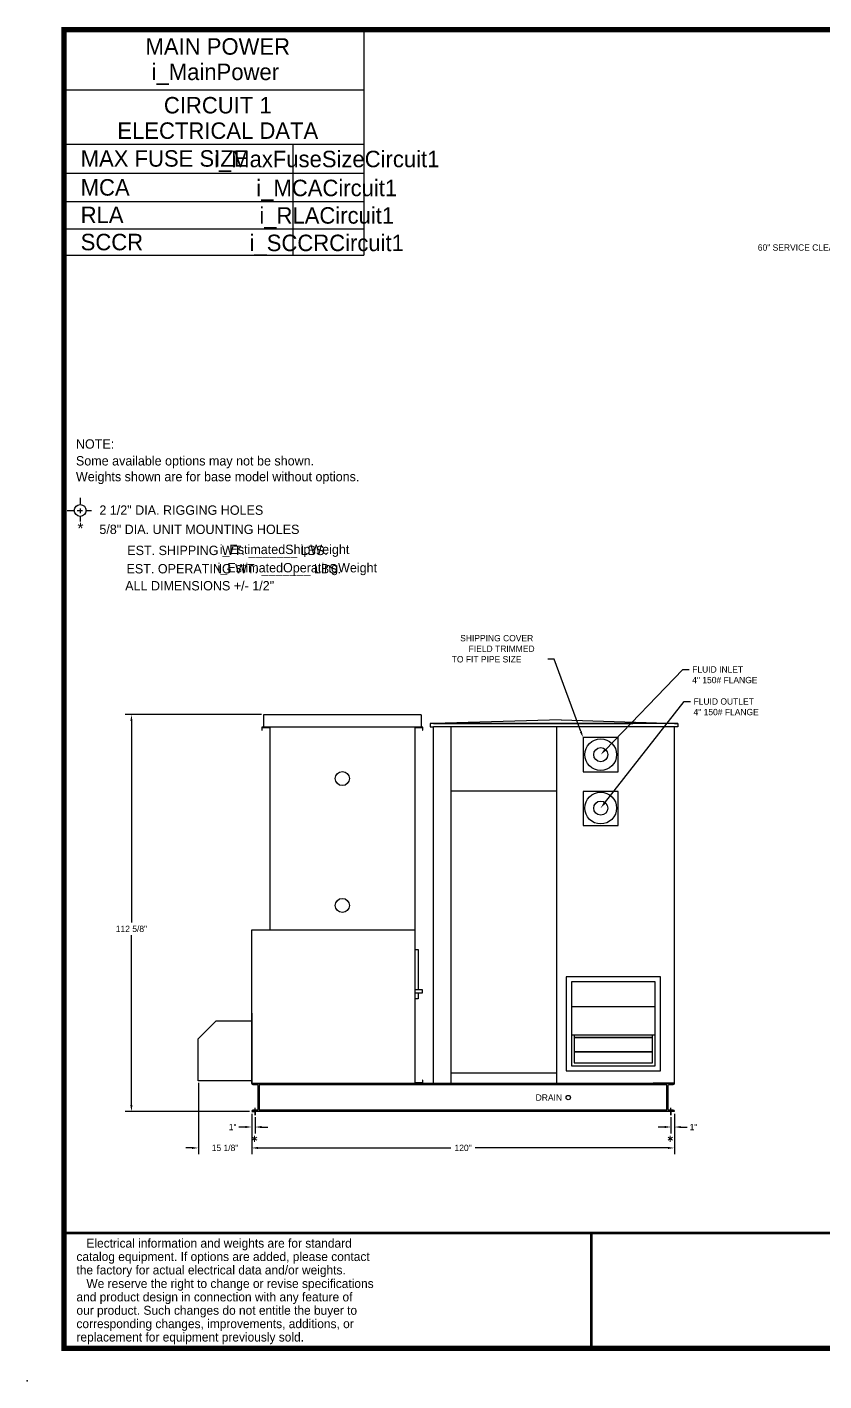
# Model space of a CAD drawing. Header units: inches. Extents: x -284 to 333, y -91 to 298.
# Drawn here: x -283.9 to -57.8, y -90.7 to 293.5 of the extents above; entities that cross this region are included whole.
import ezdxf
from ezdxf.enums import TextEntityAlignment as Align

# ---------------------------------------------------------------- set-up
doc = ezdxf.new("R2010")
doc.units = ezdxf.units.IN
doc.header["$MEASUREMENT"] = 0
doc.layers.get('0').update_dxf_attribs({"color": 10})
doc.layers.add('C1E', color=1, linetype='Continuous')
doc.styles.add('ROMANS', font='romans.shx', dxfattribs={"height": 0.125})

msp = doc.modelspace()

# ---------------------------------------------------------------- linework, layer by layer
at = {"lineweight": 30}
for p, q in [((-268.86447, 159.87603), (-268.86447, 158.11101)), ((-272.5213, 156.29947), (-270.7313, 156.29947)), ((-269.69858, 156.29947), (-268.18923, 156.29947)), ((-268.86447, 156.87153), (-268.86447, 155.53671)), ((-268.86447, 154.58327), (-268.86447, 153.19134)), ((-267.15651, 156.29947), (-265.62723, 156.29947)), ((-123.79464, -81.48619), (-123.79464, -48.74194))]:
    msp.add_line(p, q, dxfattribs=at)
at = {"color": 1, "ltscale": 5}
for p, q in [((-217.45004, 98.36658), (-256.13014, 98.36658)), ((-254.33014, 96.56658), (-254.33014, 39.35408)), ((-132.38754, 96.86658), (-168.57504, 95.86658)), ((-132.38754, 96.86658), (-99.20004, 95.86658)), ((-168.57504, 95.86658), (-169.57504, 95.86658)), ((-169.57504, 95.86658), (-169.57504, 94.86658)), ((-169.57504, 94.86658), (-168.57504, 94.86658)), ((-168.57504, 95.86658), (-112.0457, 95.86658)), ((-99.20004, 95.86658), (-168.57504, 95.86658)), ((-168.57504, -6.25842), (-168.57504, 94.86658)), ((-99.20004, 94.86658), (-168.57504, 94.86658)), ((-163.57504, -6.25842), (-163.57504, 94.86658)), ((-133.57504, -6.25842), (-133.57504, 94.86658)), ((-100.20004, 95.86658), (-99.20004, 95.86658)), ((-100.20004, -6.25842), (-100.20004, 94.86658)), ((-99.20004, 95.86658), (-99.20004, 94.86658)), ((-116.13812, 91.85846), (-126.15438, 91.85846)), ((-126.15438, 91.85846), (-126.15438, 82.13933)), ((-116.13812, 82.13933), (-116.13812, 91.85846)), ((-126.15438, 82.13933), (-116.13812, 82.13933)), ((-168.57504, -6.25842), (-168.57504, 78.86658)), ((-163.57504, 76.74158), (-133.57504, 76.74158)), ((-116.13812, 76.59603), (-126.15438, 76.59603)), ((-126.15438, 76.59603), (-126.15438, 66.87689)), ((-116.13812, 66.87689), (-116.13812, 76.59603)), ((-126.15438, 66.87689), (-116.13812, 66.87689)), ((-254.33014, -12.45842), (-254.33014, 35.75408)), ((-163.57504, -3.25842), (-133.57504, -3.25842)), ((-235.32504, -6.13342), (-235.32504, -26.40149)), ((-220.20004, -6.25842), (-100.20004, -6.25842)), ((-220.20004, -6.25842), (-220.20004, -6.25842)), ((-219.82504, -6.63342), (-218.70004, -6.63342)), ((-218.32504, -13.50842), (-218.32504, -7.00842)), ((-217.95004, -14.25842), (-217.95004, -6.25842)), ((-217.95004, -6.63342), (-102.45004, -6.63342)), ((-171.57504, -6.25842), (-168.57504, -6.25842)), ((-168.57504, -6.25842), (-162.57504, -6.25842)), ((-100.20004, -6.25842), (-106.20004, -6.25842)), ((-103.70004, -6.63342), (-102.57504, -6.63342)), ((-102.45004, -6.25842), (-102.45004, -14.25842)), ((-102.07504, -7.00842), (-102.07504, -13.50842)), ((-101.70004, -6.63342), (-100.57504, -6.63342)), ((-100.20004, -6.25842), (-100.20004, -6.25842)), ((-220.82504, -14.25842), (-256.13014, -14.25842)), ((-100.20004, -14.25842), (-220.20004, -14.25842)), ((-220.20004, -14.25842), (-220.20004, -14.25842)), ((-220.20004, -14.25842), (-219.20004, -14.25842)), ((-220.20004, -14.88342), (-220.20004, -20.46202)), ((-218.70004, -13.88342), (-219.82504, -13.88342)), ((-219.20004, -15.25842), (-219.20004, -13.25842)), ((-219.20004, -14.25842), (-219.20004, -15.25842)), ((-102.45004, -13.88342), (-217.95004, -13.88342)), ((-100.57504, -13.88342), (-101.70004, -13.88342)), ((-101.20004, -15.25842), (-101.20004, -13.25842)), ((-100.20004, -14.25842), (-101.20004, -14.25842)), ((-101.20004, -14.25842), (-101.20004, -15.25842)), ((-100.20004, -14.25842), (-100.20004, -14.25842)), ((-100.20004, -14.88342), (-100.20004, -26.40149)), ((-100.20004, -14.88342), (-100.20004, -20.46202)), ((-222.00004, -18.66202), (-223.80004, -18.66202)), ((-220.20004, -15.50842), (-220.20004, -26.40149)), ((-220.20004, -15.50842), (-220.20004, -26.40149)), ((-219.20004, -15.88342), (-219.20004, -20.46202)), ((-217.40004, -18.66202), (-215.60004, -18.66202)), ((-103.00004, -18.66202), (-104.80004, -18.66202)), ((-101.20004, -15.88342), (-101.20004, -20.46202)), ((-98.40004, -18.66202), (-96.60004, -18.66202)), ((-237.12504, -24.60149), (-238.92504, -24.60149)), ((-218.40004, -24.60149), (-216.60004, -24.60149)), ((-218.40004, -24.60149), (-163.65004, -24.60149)), ((-102.00004, -24.60149), (-156.75004, -24.60149))]:
    msp.add_line(p, q, dxfattribs=at)
at = {"color": 1, "linetype": 'Continuous'}
for p, q in [((-172.09104, 98.35058), (-216.84104, 98.35058)), ((-216.84104, 98.35058), (-216.84104, 94.85058)), ((-172.09104, 98.35058), (-172.09104, 94.85058)), ((-217.34104, 94.85058), (-217.34104, 93.97058)), ((-215.09104, 94.85058), (-217.34104, 94.85058)), ((-217.34104, 93.97058), (-217.21604, 93.97058)), ((-217.21604, 94.72558), (-215.09104, 94.72558)), ((-217.21604, 93.97058), (-217.21604, 94.72558)), ((-215.09104, 94.85058), (-215.09104, 94.83458)), ((-173.84104, 94.85058), (-215.09104, 94.85058)), ((-173.84104, 94.83458), (-215.09104, 94.83458)), ((-215.09104, 94.72558), (-215.09104, 37.24158)), ((-171.59104, 94.85058), (-173.84104, 94.85058)), ((-173.84104, 94.85058), (-173.84104, 94.83458)), ((-173.84104, 37.24158), (-173.84104, 94.72558)), ((-173.84104, 94.72558), (-171.71604, 94.72558)), ((-171.71604, 94.72558), (-171.71604, 93.97058)), ((-171.71604, 93.97058), (-171.59104, 93.97058)), ((-171.59104, 93.97058), (-171.59104, 94.85058)), ((-204.48195, 37.22558), (-220.21604, 37.22558)), ((-220.21604, 37.22558), (-220.21604, 13.64158)), ((-200.48195, 37.22558), (-215.09104, 37.24158)), ((-215.07504, 37.24158), (-215.07504, 37.22558)), ((-173.84104, 37.24158), (-200.48195, 37.24158)), ((-173.84104, 37.22558), (-200.48195, 37.22558)), ((-173.85704, 37.22558), (-173.85704, 37.24158)), ((-173.84104, -6.14942), (-173.84104, 37.22558)), ((-173.84104, 31.72558), (-172.96604, 31.72558)), ((-172.96604, 31.72558), (-172.96604, 20.35058)), ((-104.20004, 23.99158), (-130.95004, 23.99158)), ((-130.95004, 23.99158), (-130.95004, -2.75842)), ((-104.20004, -2.75842), (-104.20004, 23.99158)), ((-173.84104, 20.35058), (-171.84104, 20.35058)), ((-171.84104, 19.35058), (-173.84104, 19.35058)), ((-172.96604, 19.35058), (-172.96604, 17.72558)), ((-171.84104, 20.35058), (-171.84104, 19.35058)), ((-105.70004, 22.49158), (-129.45004, 22.49158)), ((-129.45004, 22.49158), (-129.45004, -1.25842)), ((-105.70004, -1.25842), (-105.70004, 22.49158)), ((-172.96604, 17.72558), (-173.84104, 17.72558)), ((-220.21604, 13.64158), (-220.21604, 11.47558)), ((-220.20004, 13.64158), (-220.21604, 13.64158)), ((-220.20004, 13.64158), (-220.20004, -6.25842)), ((-235.34104, 6.38458), (-230.25004, 11.47558)), ((-230.25004, 11.47558), (-220.21604, 11.47558)), ((-220.21604, 11.47558), (-220.21604, -5.52442)), ((-235.34104, -5.52442), (-235.34104, 6.38458)), ((-128.66879, 7.37787), (-128.66879, -0.47717)), ((-106.48129, 6.76537), (-128.66879, 6.76537)), ((-128.66879, 6.70287), (-106.48129, 6.70287)), ((-106.48129, -0.47717), (-106.48129, 7.37787)), ((-106.48129, 2.70287), (-128.66879, 2.70287)), ((-128.66879, 2.64037), (-106.48129, 2.64037)), ((-130.95004, -2.75842), (-104.20004, -2.75842)), ((-129.45004, -1.25842), (-105.70004, -1.25842)), ((-128.66879, -0.47717), (-106.48129, -0.47717)), ((-220.21604, -5.52442), (-235.34104, -5.52442)), ((-220.21604, -5.52442), (-220.21604, -6.25842)), ((-220.20004, -6.25842), (-220.21604, -6.25842)), ((-220.21604, -6.25842), (-220.21604, -6.27442)), ((-220.21604, -6.27442), (-171.59104, -6.27442)), ((-171.71604, -6.14942), (-173.84104, -6.14942)), ((-171.59104, -5.39442), (-171.71604, -5.39442)), ((-171.71604, -5.39442), (-171.71604, -6.14942)), ((-171.59104, -6.27442), (-171.59104, -5.39442))]:
    msp.add_line(p, q, dxfattribs=at)
at = {"ltscale": 5}
for p, q in [((-105.70004, 15.48805), (-129.45004, 15.48805)), ((-105.70004, 7.37787), (-129.45004, 7.37787))]:
    msp.add_line(p, q, dxfattribs=at)
at = {"const_width": 1.49688}
msp.add_lwpolyline([(-273.48264, -81.48619), (325.26936, -81.48619), (325.26936, 292.73381), (-273.48264, 292.73381), (-273.48264, -81.48619)], dxfattribs=at)
at = {"color": 1, "ltscale": 5}
for points in [[(-126.77525, 93.548), (-134.3184, 114.07479), (-136.1184, 114.07479)], [(-119.91438, 88.30361), (-97.86249, 111.18229), (-96.06249, 111.18229)], [(-120.05448, 73.25038), (-97.48659, 102.09951), (-95.68659, 102.09951)]]:
    msp.add_lwpolyline(points, dxfattribs=at)
at = {"lineweight": 30, "const_width": 0.74844}
for points in [[(-122.90973, -48.74194), (-273.48264, -48.74194)], [(325.26936, -48.74194), (-123.79464, -48.74194), (-123.79464, -81.48619)]]:
    msp.add_lwpolyline(points, dxfattribs=at)
at = {"lineweight": 30}
msp.add_circle((-268.86447, 156.29947), 1.6784, dxfattribs=at)
at = {"color": 1, "ltscale": 5}
for centre, radius in [((-121.12919, 87.00762), 4.5), ((-121.12919, 87.00762), 2), ((-121.12919, 71.83264), 4.5), ((-121.12919, 71.83264), 2), ((-130.35372, -10.29646), 0.625)]:
    msp.add_circle(centre, radius, dxfattribs=at)
at = {"color": 1, "linetype": 'Continuous'}
for centre in [(-194.46604, 80.22558), (-194.46604, 44.22558)]:
    msp.add_circle(centre, 2, dxfattribs=at)
at = {"color": 1, "ltscale": 5}
for centre, start, end in [((-219.82504, -6.25842), 180, 270), ((-218.70004, -7.00842), 0, 90), ((-101.70004, -7.00842), 90, 180), ((-100.57504, -6.25842), 270, 360), ((-219.82504, -14.25842), 90, 180), ((-218.70004, -13.50842), 270, 0), ((-101.70004, -13.50842), 180, 270), ((-100.57504, -14.25842), 0, 90)]:
    msp.add_arc(centre, 0.375, start, end, dxfattribs=at)
msp.add_point((-283.94809, -90.71628))
for points in [[(-254.63014, 96.56658), (-254.03014, 96.56658), (-254.33014, 98.36658)], [(-126.49366, 93.65148), (-126.15438, 91.85846), (-127.05683, 93.44452)], [(-119.69838, 88.09542), (-121.16354, 87.00762), (-120.13038, 88.51181)], [(-119.81819, 73.06554), (-121.16354, 71.83264), (-120.29077, 73.43523)], [(-254.63014, -12.45842), (-254.03014, -12.45842), (-254.33014, -14.25842)], [(-222.00004, -18.36202), (-222.00004, -18.96202), (-220.20004, -18.66202)], [(-217.40004, -18.36202), (-217.40004, -18.96202), (-219.20004, -18.66202)], [(-103.00004, -18.36202), (-103.00004, -18.96202), (-101.20004, -18.66202)], [(-98.40004, -18.36202), (-98.40004, -18.96202), (-100.20004, -18.66202)], [(-237.12504, -24.30149), (-237.12504, -24.90149), (-235.32504, -24.60149)], [(-218.40004, -24.30149), (-218.40004, -24.90149), (-220.20004, -24.60149)], [(-218.40004, -24.30149), (-218.40004, -24.90149), (-220.20004, -24.60149)], [(-102.00004, -24.30149), (-102.00004, -24.90149), (-100.20004, -24.60149)]]:
    msp.add_solid(points, dxfattribs=at)
at = {"layer": 'C1E', "lineweight": 30}
for p, q in [((-188.39584, 292.73381), (-188.39584, 228.73332)), ((-188.39584, 275.59917), (-273.48264, 275.59917)), ((-188.39584, 260.16969), (-273.01567, 260.16969)), ((-208.54473, 260.16969), (-208.54473, 228.73332)), ((-273.03967, 251.99997), (-188.39584, 251.99997)), ((-273.22967, 244.0052), (-188.39584, 244.0052)), ((-273.62257, 236.22652), (-188.39584, 236.22652)), ((-273.60937, 228.73332), (-188.39584, 228.73332))]:
    msp.add_line(p, q, dxfattribs=at)

# ---------------------------------------------------------------- texts
at = {"color": 1}
for s, p in [('60" SERVICE CLEARANCE', (-76.54413, 230.02059)), ('SHIPPING COVER', (-161.0184, 119.17479)), ('FIELD TRIMMED', (-158.6184, 116.17479)), ('TO FIT PIPE SIZE', (-163.4184, 113.17479)), ('FLUID INLET', (-95.16249, 110.28229)), ('4" 150# FLANGE', (-95.16249, 107.28229)), ('4" 150# FLANGE', (-94.78659, 98.19951)), ('FLUID OUTLET', (-94.78659, 101.19951))]:
    msp.add_text(s, height=1.8, dxfattribs=at).set_placement(p)
at = {"lineweight": 30}
for s, height, p in [('NOTE:', 2.659392, (-270.08669, 173.83994)), ('Some available options may not be shown.', 2.659392, (-270.08669, 169.06671)), ('Weights shown are for base model without options.', 2.659392, (-270.08669, 164.58277)), ('2 1/2" DIA. RIGGING HOLES', 2.659392, (-263.42896, 155.07409)), ('5/8" DIA. UNIT MOUNTING HOLES', 2.659392, (-263.42896, 149.6193)), ('   Electrical information and weights are for standard', 2.5330016, (-269.93134, -52.89824)), ('catalog equipment. If options are added, please contact', 2.5330016, (-269.93134, -56.69774)), ('the factory for actual electrical data and/or weights.', 2.5330016, (-269.93134, -60.49724)), ('   We reserve the right to change or revise specifications', 2.5330016, (-269.93134, -64.34466)), ('and product design in connection with any feature of', 2.5330016, (-269.93134, -68.14416)), ('our product. Such changes do not entitle the buyer to', 2.5330016, (-269.93134, -71.94366)), ('corresponding changes, improvements, additions, or ', 2.5330016, (-269.93134, -75.74317)), ('replacement for equipment previously sold.', 2.5330016, (-269.93134, -79.54267))]:
    msp.add_text(s, height=height, dxfattribs=at).set_placement(p)
for s, height, p in [('*', 3.27288, (-268.7954, 149.57324)), ('EST. SHIPPING WT. _______ LBS.', 2.659392, (-227.04641, 143.64316)), ('i_EstimatedShipWeight', 2.6624441, (-210.88249, 143.93367)), ('EST. OPERATING WT. _______ LBS.', 2.659392, (-225.28054, 138.44122)), ('i_EstimatedOperatingWeight', 2.659392, (-207.24362, 138.73173)), ('ALL DIMENSIONS +/- 1/2"', 2.659392, (-234.96404, 133.61488))]:
    msp.add_text(s, height=height, dxfattribs=at).set_placement(p, align=Align.CENTER)
at = {"color": 1, "style": 'ROMANS'}
for p in [(-220.41022, -24.12029), (-102.41022, -24.12029)]:
    msp.add_text('*', height=2.99066, dxfattribs=at).set_placement(p)
at = {"color": 1, "ltscale": 5, "char_height": 1.8}
for s, insert, attachment_point in [('112 5/8"', (-254.33014, 37.55408), 5), ('DRAIN', (-132.10877, -11.1975), 9), ('\\A1;1"', (-225.60004, -18.66202), 5), ('\\A1;1"', (-94.80004, -18.66202), 5), ('\\A1;15 1/8"', (-227.76254, -24.60149), 5), ('\\A1;120"', (-160.20004, -24.60149), 5)]:
    msp.add_mtext(s, dxfattribs=dict(at, insert=insert, attachment_point=attachment_point))
at = {"layer": 'C1E', "lineweight": 30}
for s, p in [('MAIN POWER', (-229.82415, 285.64335)), ('i_MainPower', (-230.50715, 278.43312)), ('CIRCUIT 1', (-229.82415, 268.96881)), ('ELECTRICAL DATA', (-229.82415, 261.75858)), ('i_MaxFuseSizeCircuit1', (-198.89657, 253.70812)), ('i_MCACircuit1', (-198.89657, 245.49238)), ('i_RLACircuit1', (-198.89657, 237.69613)), ('i_SCCRCircuit1', (-198.89657, 229.89988))]:
    msp.add_text(s, height=4.67775, dxfattribs=at).set_placement(p, align=Align.CENTER)
for s, p in [('MAX FUSE SIZE', (-268.73456, 253.86586)), ('MCA', (-268.73456, 245.65013)), ('RLA', (-268.73456, 237.85388)), ('SCCR', (-268.73456, 230.13882))]:
    msp.add_text(s, height=4.67775, dxfattribs=at).set_placement(p)

doc.saveas('drawing.dxf')
